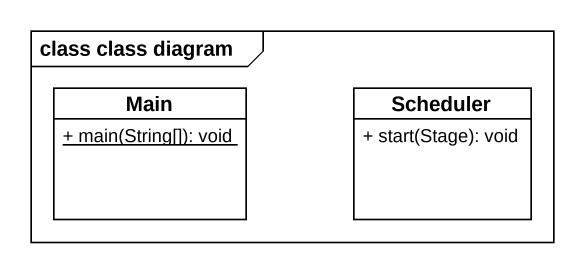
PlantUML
@startuml
mainframe class class diagram
hide circle
hide empty members
skinparam classAttributeIconSize 0
class Main {
  {static} + main(String[]): void
}
class Scheduler {
  + start(Stage): void
}
@enduml
